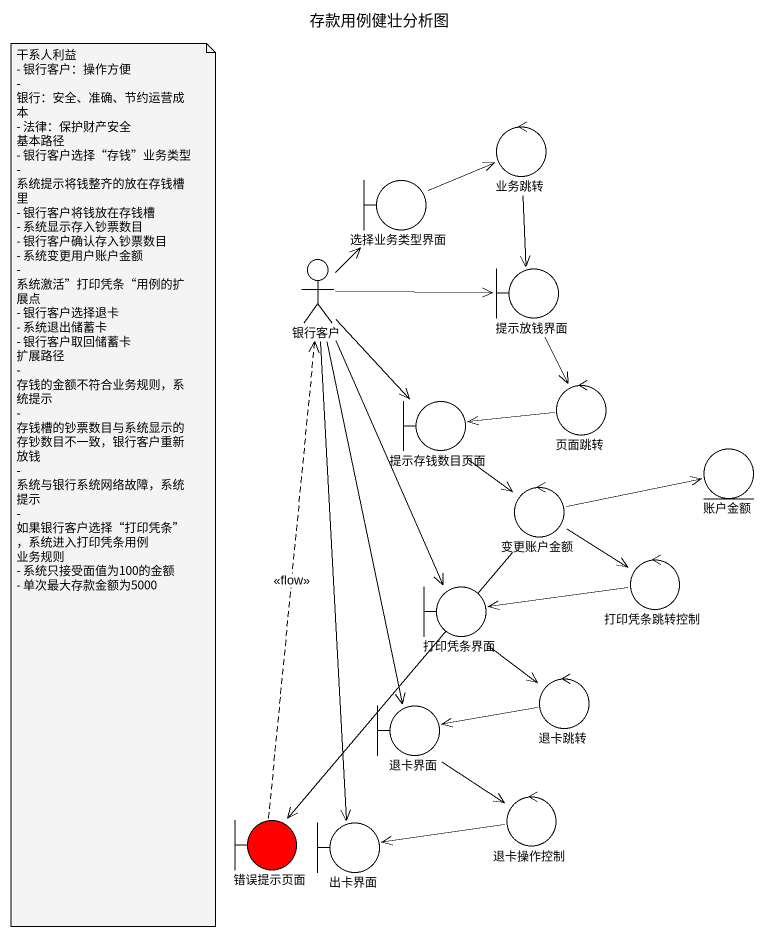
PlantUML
@startuml
title 存款用例健壮分析图
control 业务跳转
boundary 选择业务类型界面
actor 银行客户
boundary 提示放钱界面
boundary 提示存钱数目页面
control 页面跳转
entity 账户金额
control 变更账户金额
control 打印凭条跳转控制
boundary 打印凭条界面
boundary 退卡界面
control 退卡跳转
boundary 错误提示页面 #FF0000
boundary 出卡界面
control 退卡操作控制
业务跳转 --> 提示放钱界面
选择业务类型界面 -right-> 业务跳转
银行客户 -up-> 选择业务类型界面
银行客户 -right-> 提示放钱界面
银行客户 --> 提示存钱数目页面
银行客户 --> 打印凭条界面
银行客户 --> 退卡界面
银行客户 --> 出卡界面
提示放钱界面 --> 页面跳转
提示存钱数目页面 --> 变更账户金额
页面跳转 -left-> 提示存钱数目页面
变更账户金额 -right-> 账户金额
变更账户金额 --> 打印凭条跳转控制
变更账户金额 --> 错误提示页面
打印凭条跳转控制 -left-> 打印凭条界面
打印凭条界面 --> 退卡跳转
退卡界面 --> 退卡操作控制
退卡跳转 -left-> 退卡界面
错误提示页面 .up.> 银行客户 : <<flow>>
退卡操作控制 -left-> 出卡界面
note as N1
  干系人利益
  - 银行客户：操作方便
  - 银行：安全、准确、节约运营成本
  - 法律：保护财产安全
  基本路径
  - 银行客户选择“存钱”业务类型
  - 系统提示将钱整齐的放在存钱槽里
  - 银行客户将钱放在存钱槽
  - 系统显示存入钞票数目
  - 银行客户确认存入钞票数目
  - 系统变更用户账户金额
  - 系统激活”打印凭条“用例的扩展点
  - 银行客户选择退卡
  - 系统退出储蓄卡
  - 银行客户取回储蓄卡
  扩展路径
  - 存钱的金额不符合业务规则，系统提示
  - 存钱槽的钞票数目与系统显示的存钞数目不一致，银行客户重新放钱
  - 系统与银行系统网络故障，系统提示
  - 如果银行客户选择“打印凭条”，系统进入打印凭条用例
  业务规则
  - 系统只接受面值为100的金额
  - 单次最大存款金额为5000
end note
@enduml
